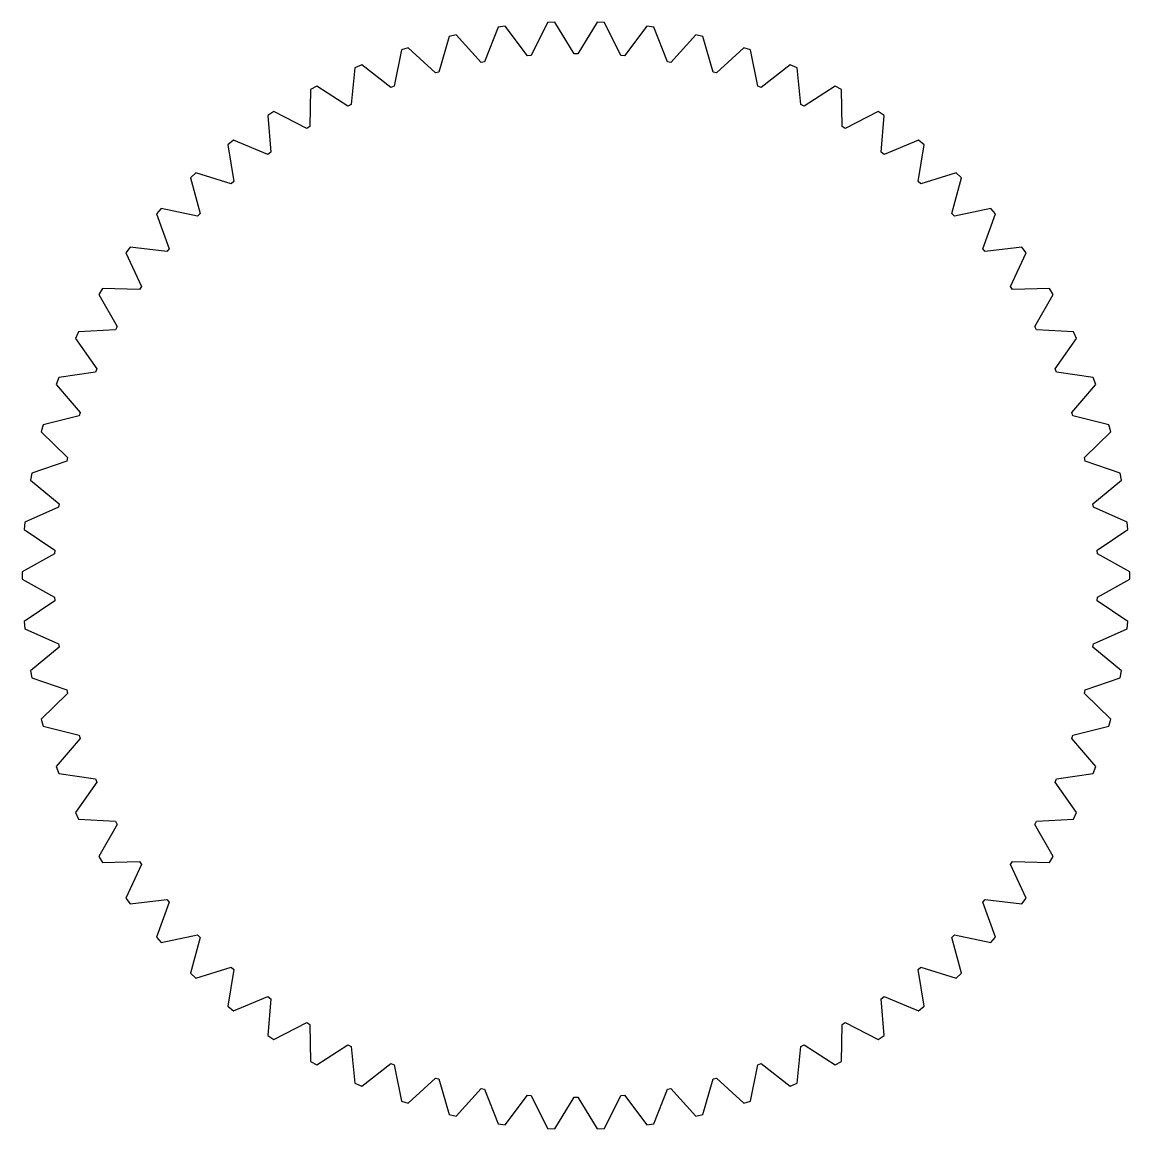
# Model space of a CAD drawing. Extents: x -26.5 to 26.5, y -26.5 to 26.5.
import ezdxf

# ---------------------------------------------------------------- set-up
doc = ezdxf.new("R2010")
doc.units = 0

msp = doc.modelspace()

# ---------------------------------------------------------------- linework, layer by layer
msp.add_lwpolyline([(24.994645, -1.03646), (26.5468, -0.174764), (26.5468, 0.174764), (24.994645, 1.03646), (24.986931, 1.208215), (26.455596, 2.205576), (26.424264, 2.553697), (24.801116, 3.27279), (24.778038, 3.443162), (26.151387, 4.568159), (26.088976, 4.91207), (24.407903, 5.48277), (24.369646, 5.650387), (25.636623, 6.893961), (25.543635, 7.230893), (23.818173, 7.648605), (23.765044, 7.812119), (24.915447, 9.164257), (24.792632, 9.491497), (23.036672, 9.752859), (22.9691, 9.910952), (23.993667, 11.360768), (23.842013, 11.675682), (22.069694, 11.778588), (21.988222, 11.929987), (22.878705, 13.465808), (22.699432, 13.76586), (20.925023, 13.709483), (20.830308, 13.85297), (21.579536, 15.46243), (21.374088, 15.745204), (19.611876, 15.529997), (19.504681, 15.664416), (20.106621, 17.334558), (19.876653, 17.597777), (18.140826, 17.225473), (18.022013, 17.349742), (18.47182, 19.067118), (18.219183, 19.308663), (16.523717, 18.78226), (16.394243, 18.895378), (16.688295, 20.64616), (16.415023, 20.864087), (14.773569, 20.187822), (14.634476, 20.288879), (14.770405, 22.058972), (14.478699, 22.251526), (12.904472, 21.430845), (12.756881, 21.519026), (12.733593, 23.294178), (12.4258, 23.459808), (10.931477, 22.501318), (10.776575, 22.575915), (10.594257, 24.341833), (10.272856, 24.479206), (8.870467, 23.390625), (8.709502, 23.451036), (8.369623, 25.193502), (8.037202, 25.301512), (6.738038, 24.091603), (6.572305, 24.137343), (6.077601, 25.842327), (5.736836, 25.920105), (4.551358, 24.598611), (4.382193, 24.62931), (3.736646, 26.283086), (3.390281, 26.330004), (2.328033, 24.907565), (2.156797, 24.922976), (1.365606, 26.512228), (1.01643, 26.52791), (0.085964, 25.015977), (-0.085964, 25.015977), (-1.01643, 26.52791), (-1.365606, 26.512228), (-2.156797, 24.922976), (-2.328033, 24.907565), (-3.390281, 26.330004), (-3.736646, 26.283086), (-4.382193, 24.62931), (-4.551358, 24.598611), (-5.736836, 25.920105), (-6.077601, 25.842327), (-6.572305, 24.137343), (-6.738038, 24.091603), (-8.037202, 25.301512), (-8.369623, 25.193502), (-8.709502, 23.451036), (-8.870467, 23.390625), (-10.272856, 24.479206), (-10.594257, 24.341833), (-10.776575, 22.575915), (-10.931477, 22.501318), (-12.4258, 23.459808), (-12.733593, 23.294178), (-12.756881, 21.519026), (-12.904472, 21.430845), (-14.478699, 22.251526), (-14.770405, 22.058972), (-14.634476, 20.288879), (-14.773569, 20.187822), (-16.415023, 20.864087), (-16.688295, 20.64616), (-16.394243, 18.895378), (-16.523717, 18.78226), (-18.219183, 19.308663), (-18.47182, 19.067118), (-18.022013, 17.349742), (-18.140826, 17.225473), (-19.876653, 17.597777), (-20.106621, 17.334558), (-19.504681, 15.664416), (-19.611876, 15.529997), (-21.374088, 15.745204), (-21.579536, 15.46243), (-20.830308, 13.85297), (-20.925023, 13.709483), (-22.699432, 13.76586), (-22.878705, 13.465808), (-21.988222, 11.929987), (-22.069694, 11.778588), (-23.842013, 11.675682), (-23.993667, 11.360768), (-22.9691, 9.910952), (-23.036672, 9.752859), (-24.792632, 9.491497), (-24.915447, 9.164257), (-23.765044, 7.812119), (-23.818173, 7.648605), (-25.543635, 7.230893), (-25.636623, 6.893961), (-24.369646, 5.650387), (-24.407903, 5.48277), (-26.088976, 4.91207), (-26.151387, 4.568159), (-24.778038, 3.443162), (-24.801116, 3.27279), (-26.424264, 2.553697), (-26.455596, 2.205576), (-24.986931, 1.208215), (-24.994645, 1.03646), (-26.5468, 0.174764), (-26.5468, -0.174764), (-24.994645, -1.03646), (-24.986931, -1.208215), (-26.455596, -2.205576), (-26.424264, -2.553697), (-24.801116, -3.27279), (-24.778038, -3.443162), (-26.151387, -4.568159), (-26.088976, -4.91207), (-24.407903, -5.48277), (-24.369646, -5.650387), (-25.636623, -6.893961), (-25.543635, -7.230893), (-23.818173, -7.648605), (-23.765044, -7.812119), (-24.915447, -9.164257), (-24.792632, -9.491497), (-23.036672, -9.752859), (-22.9691, -9.910952), (-23.993667, -11.360768), (-23.842013, -11.675682), (-22.069694, -11.778588), (-21.988222, -11.929987), (-22.878705, -13.465808), (-22.699432, -13.76586), (-20.925023, -13.709483), (-20.830308, -13.85297), (-21.579536, -15.46243), (-21.374088, -15.745204), (-19.611876, -15.529997), (-19.504681, -15.664416), (-20.106621, -17.334558), (-19.876653, -17.597777), (-18.140826, -17.225473), (-18.022013, -17.349742), (-18.47182, -19.067118), (-18.219183, -19.308663), (-16.523717, -18.78226), (-16.394243, -18.895378), (-16.688295, -20.64616), (-16.415023, -20.864087), (-14.773569, -20.187822), (-14.634476, -20.288879), (-14.770405, -22.058972), (-14.478699, -22.251526), (-12.904472, -21.430845), (-12.756881, -21.519026), (-12.733593, -23.294178), (-12.4258, -23.459808), (-10.931477, -22.501318), (-10.776575, -22.575915), (-10.594257, -24.341833), (-10.272856, -24.479206), (-8.870467, -23.390625), (-8.709502, -23.451036), (-8.369623, -25.193502), (-8.037202, -25.301512), (-6.738038, -24.091603), (-6.572305, -24.137343), (-6.077601, -25.842327), (-5.736836, -25.920105), (-4.551358, -24.598611), (-4.382193, -24.62931), (-3.736646, -26.283086), (-3.390281, -26.330004), (-2.328033, -24.907565), (-2.156797, -24.922976), (-1.365606, -26.512228), (-1.01643, -26.52791), (-0.085964, -25.015977), (0.085964, -25.015977), (1.01643, -26.52791), (1.365606, -26.512228), (2.156797, -24.922976), (2.328033, -24.907565), (3.390281, -26.330004), (3.736646, -26.283086), (4.382193, -24.62931), (4.551358, -24.598611), (5.736836, -25.920105), (6.077601, -25.842327), (6.572305, -24.137343), (6.738038, -24.091603), (8.037202, -25.301512), (8.369623, -25.193502), (8.709502, -23.451036), (8.870467, -23.390625), (10.272856, -24.479206), (10.594257, -24.341833), (10.776575, -22.575915), (10.931477, -22.501318), (12.4258, -23.459808), (12.733593, -23.294178), (12.756881, -21.519026), (12.904472, -21.430845), (14.478699, -22.251526), (14.770405, -22.058972), (14.634476, -20.288879), (14.773569, -20.187822), (16.415023, -20.864087), (16.688295, -20.64616), (16.394243, -18.895378), (16.523717, -18.78226), (18.219183, -19.308663), (18.47182, -19.067118), (18.022013, -17.349742), (18.140826, -17.225473), (19.876653, -17.597777), (20.106621, -17.334558), (19.504681, -15.664416), (19.611876, -15.529997), (21.374088, -15.745204), (21.579536, -15.46243), (20.830308, -13.85297), (20.925023, -13.709483), (22.699432, -13.76586), (22.878705, -13.465808), (21.988222, -11.929987), (22.069694, -11.778588), (23.842013, -11.675682), (23.993667, -11.360768), (22.9691, -9.910952), (23.036672, -9.752859), (24.792632, -9.491497), (24.915447, -9.164257), (23.765044, -7.812119), (23.818173, -7.648605), (25.543635, -7.230893), (25.636623, -6.893961), (24.369646, -5.650387), (24.407903, -5.48277), (26.088976, -4.91207), (26.151387, -4.568159), (24.778038, -3.443162), (24.801116, -3.27279), (26.424264, -2.553697), (26.455596, -2.205576), (24.986931, -1.208215)], close=True)

doc.saveas('drawing.dxf')
